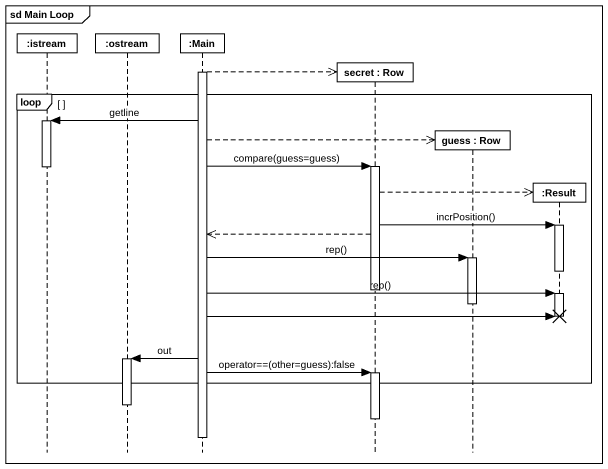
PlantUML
@startuml
mainframe sd Main Loop
hide footbox
participant ":istream" as istream
participant ":ostream" as ostream
participant ":Main" as Main
participant "secret : Row" as secret
participant "guess : Row" as guess
participant ":Result" as Result

activate Main
Main -->> secret **
loop
  Main -> istream : getline
  activate istream
  Main -->> guess **
  Main -> secret : compare(guess=guess)
  activate secret
  deactivate istream
  secret -->> Result **
  secret -> Result : incrPosition()
  activate Result
  secret -->> Main
  Main -> guess : rep()
  activate guess
  deactivate Result
  deactivate secret
  Main -> Result : rep()
  activate Result
  deactivate guess
  Main -> Result !!
  deactivate Result
  Main -> ostream : out
  activate ostream
  Main -> secret : operator==(other=guess):false
  activate secret
end
deactivate ostream
deactivate secret
deactivate Main
@enduml
